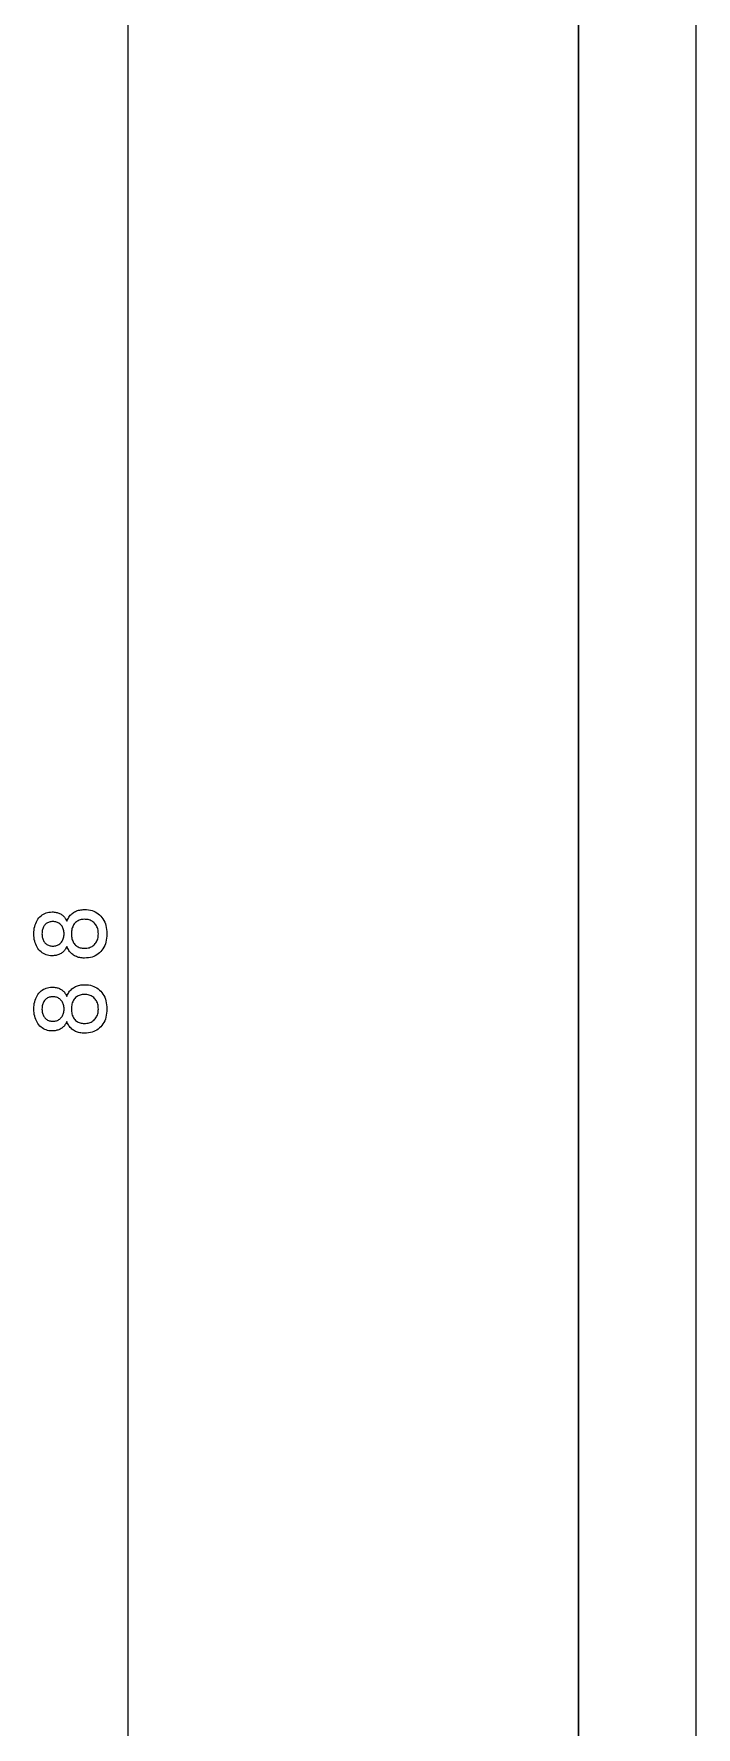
# Model space of a CAD drawing. Extents: x 0 to 297, y 0 to 532.
# Drawn here: x 268.8 to 297, y 270.1 to 342.1 of the extents above; entities that cross this region are included whole.
import ezdxf

# ---------------------------------------------------------------- set-up
doc = ezdxf.new("R2010")
doc.units = 0

msp = doc.modelspace()

# ---------------------------------------------------------------- linework, layer by layer
at = {"color": 7, "lineweight": 13}
for p, q in [((297, 0), (297, 420)), ((272.844, 217.213), (272.844, 387.304))]:
    msp.add_line(p, q, dxfattribs=at)
at = {"color": 7, "lineweight": 30}
msp.add_line((292, 5), (292, 415), dxfattribs=at)
at = {"color": 7, "lineweight": 13}
for points in [[(270.229, 303.32), (270.211, 303.282), (270.19, 303.245), (270.169, 303.21), (270.146, 303.178), (270.122, 303.147), (270.097, 303.118), (270.07, 303.092), (270.042, 303.067), (270.013, 303.044), (269.983, 303.023), (269.951, 303.004), (269.917, 302.988), (269.883, 302.973), (269.846, 302.96), (269.809, 302.949), (269.77, 302.94), (269.729, 302.933), (269.687, 302.928), (269.644, 302.925), (269.599, 302.924), (269.531, 302.927), (269.467, 302.934), (269.404, 302.947), (269.345, 302.965), (269.287, 302.989), (269.233, 303.017), (269.181, 303.051), (269.131, 303.089), (269.085, 303.133), (269.04, 303.182), (268.999, 303.236), (268.963, 303.292), (268.931, 303.351), (268.903, 303.414), (268.879, 303.48), (268.86, 303.549), (268.845, 303.621), (268.834, 303.696), (268.827, 303.774), (268.825, 303.856), (268.827, 303.938), (268.834, 304.016), (268.845, 304.092), (268.86, 304.164), (268.879, 304.233), (268.903, 304.299), (268.931, 304.361), (268.963, 304.421), (268.999, 304.477), (269.04, 304.53), (269.085, 304.578), (269.131, 304.622), (269.181, 304.66), (269.233, 304.693), (269.287, 304.722), (269.345, 304.745), (269.404, 304.763), (269.467, 304.775), (269.531, 304.783), (269.599, 304.786), (269.644, 304.785), (269.688, 304.782), (269.73, 304.777), (269.771, 304.77), (269.81, 304.761), (269.848, 304.751), (269.885, 304.738), (269.919, 304.724), (269.953, 304.707), (269.985, 304.689), (270.015, 304.668), (270.044, 304.646), (270.072, 304.621), (270.099, 304.595), (270.124, 304.566), (270.148, 304.535), (270.17, 304.502), (270.191, 304.467), (270.211, 304.43), (270.229, 304.391), (270.249, 304.44), (270.27, 304.485), (270.294, 304.529), (270.319, 304.569), (270.347, 304.608), (270.376, 304.644), (270.408, 304.677), (270.441, 304.708), (270.477, 304.737), (270.514, 304.764), (270.553, 304.787), (270.594, 304.809), (270.637, 304.828), (270.681, 304.844), (270.727, 304.858), (270.775, 304.869), (270.825, 304.878), (270.876, 304.884), (270.929, 304.888), (270.984, 304.889), (271.069, 304.886), (271.15, 304.878), (271.228, 304.864), (271.302, 304.844), (271.372, 304.819), (271.44, 304.788), (271.503, 304.752), (271.564, 304.71), (271.62, 304.663), (271.673, 304.61), (271.722, 304.552), (271.766, 304.49), (271.805, 304.424), (271.838, 304.355), (271.866, 304.282), (271.889, 304.204), (271.908, 304.123), (271.92, 304.038), (271.928, 303.949), (271.931, 303.856), (271.928, 303.763), (271.92, 303.674), (271.908, 303.589), (271.889, 303.508), (271.866, 303.431), (271.838, 303.357), (271.805, 303.288), (271.766, 303.222), (271.722, 303.161), (271.673, 303.103), (271.62, 303.05), (271.564, 303.003), (271.503, 302.961), (271.44, 302.925), (271.372, 302.895), (271.302, 302.87), (271.228, 302.85), (271.15, 302.836), (271.069, 302.828), (270.984, 302.825), (270.929, 302.826), (270.876, 302.83), (270.825, 302.836), (270.775, 302.845), (270.727, 302.856), (270.681, 302.87), (270.637, 302.886), (270.594, 302.905), (270.553, 302.927), (270.514, 302.95), (270.477, 302.977), (270.441, 303.005), (270.408, 303.036), (270.376, 303.07), (270.347, 303.106), (270.319, 303.144), (270.294, 303.184), (270.27, 303.227), (270.249, 303.273)], [(269.633, 303.335), (269.675, 303.337), (269.715, 303.341), (269.754, 303.348), (269.791, 303.358), (269.827, 303.371), (269.86, 303.386), (269.892, 303.405), (269.923, 303.426), (269.951, 303.45), (269.978, 303.478), (270.003, 303.507), (270.025, 303.538), (270.045, 303.571), (270.062, 303.606), (270.076, 303.643), (270.088, 303.682), (270.097, 303.723), (270.104, 303.765), (270.108, 303.81), (270.109, 303.856), (270.108, 303.903), (270.104, 303.947), (270.097, 303.99), (270.088, 304.031), (270.076, 304.07), (270.062, 304.107), (270.045, 304.142), (270.025, 304.176), (270.003, 304.207), (269.978, 304.236), (269.951, 304.264), (269.923, 304.288), (269.892, 304.309), (269.86, 304.328), (269.827, 304.343), (269.791, 304.356), (269.754, 304.366), (269.715, 304.373), (269.675, 304.377), (269.633, 304.379), (269.591, 304.377), (269.55, 304.373), (269.512, 304.366), (269.475, 304.357), (269.441, 304.344), (269.408, 304.329), (269.377, 304.311), (269.347, 304.29), (269.32, 304.266), (269.294, 304.24), (269.271, 304.211), (269.25, 304.18), (269.231, 304.147), (269.215, 304.111), (269.202, 304.074), (269.191, 304.035), (269.182, 303.993), (269.176, 303.95), (269.172, 303.904), (269.171, 303.856), (269.172, 303.808), (269.176, 303.763), (269.182, 303.72), (269.191, 303.679), (269.202, 303.639), (269.215, 303.602), (269.231, 303.567), (269.25, 303.534), (269.271, 303.503), (269.294, 303.474), (269.32, 303.448), (269.347, 303.424), (269.377, 303.403), (269.408, 303.385), (269.441, 303.37), (269.475, 303.357), (269.512, 303.348), (269.55, 303.341), (269.591, 303.337)], [(270.976, 303.24), (271.029, 303.242), (271.081, 303.247), (271.13, 303.255), (271.176, 303.267), (271.221, 303.282), (271.263, 303.3), (271.303, 303.321), (271.341, 303.346), (271.376, 303.374), (271.409, 303.406), (271.439, 303.44), (271.466, 303.477), (271.49, 303.516), (271.511, 303.557), (271.528, 303.601), (271.543, 303.647), (271.554, 303.696), (271.562, 303.747), (271.566, 303.8), (271.568, 303.856), (271.566, 303.912), (271.562, 303.966), (271.554, 304.017), (271.543, 304.066), (271.528, 304.112), (271.511, 304.156), (271.49, 304.198), (271.466, 304.237), (271.439, 304.274), (271.409, 304.308), (271.376, 304.34), (271.341, 304.368), (271.303, 304.393), (271.263, 304.414), (271.221, 304.432), (271.176, 304.447), (271.13, 304.459), (271.081, 304.467), (271.029, 304.472), (270.976, 304.474), (270.926, 304.472), (270.878, 304.467), (270.832, 304.459), (270.789, 304.447), (270.747, 304.433), (270.708, 304.414), (270.671, 304.393), (270.636, 304.368), (270.603, 304.34), (270.572, 304.309), (270.544, 304.275), (270.518, 304.238), (270.496, 304.199), (270.477, 304.158), (270.46, 304.114), (270.447, 304.067), (270.437, 304.018), (270.429, 303.966), (270.425, 303.912), (270.423, 303.856), (270.425, 303.8), (270.429, 303.746), (270.437, 303.695), (270.447, 303.646), (270.46, 303.6), (270.477, 303.556), (270.496, 303.514), (270.518, 303.475), (270.544, 303.439), (270.572, 303.405), (270.603, 303.374), (270.636, 303.346), (270.671, 303.321), (270.708, 303.3), (270.747, 303.281), (270.789, 303.267), (270.832, 303.255), (270.878, 303.247), (270.926, 303.242)], [(270.229, 300.122), (270.211, 300.084), (270.19, 300.047), (270.169, 300.012), (270.146, 299.98), (270.122, 299.949), (270.097, 299.92), (270.07, 299.893), (270.042, 299.869), (270.013, 299.846), (269.983, 299.825), (269.951, 299.806), (269.917, 299.789), (269.883, 299.774), (269.846, 299.762), (269.809, 299.751), (269.77, 299.742), (269.729, 299.735), (269.687, 299.73), (269.644, 299.727), (269.599, 299.726), (269.531, 299.729), (269.467, 299.736), (269.404, 299.749), (269.345, 299.767), (269.287, 299.79), (269.233, 299.819), (269.181, 299.852), (269.131, 299.891), (269.085, 299.935), (269.04, 299.984), (268.999, 300.037), (268.963, 300.094), (268.931, 300.153), (268.903, 300.216), (268.879, 300.282), (268.86, 300.351), (268.845, 300.423), (268.834, 300.498), (268.827, 300.576), (268.825, 300.658), (268.827, 300.74), (268.834, 300.818), (268.845, 300.894), (268.86, 300.966), (268.879, 301.035), (268.903, 301.101), (268.931, 301.163), (268.963, 301.222), (268.999, 301.279), (269.04, 301.331), (269.085, 301.38), (269.131, 301.424), (269.181, 301.462), (269.233, 301.495), (269.287, 301.523), (269.345, 301.547), (269.404, 301.564), (269.467, 301.577), (269.531, 301.585), (269.599, 301.587), (269.644, 301.587), (269.688, 301.584), (269.73, 301.579), (269.771, 301.572), (269.81, 301.563), (269.848, 301.553), (269.885, 301.54), (269.919, 301.525), (269.953, 301.509), (269.985, 301.491), (270.015, 301.47), (270.044, 301.448), (270.072, 301.423), (270.099, 301.396), (270.124, 301.368), (270.148, 301.337), (270.17, 301.304), (270.191, 301.269), (270.211, 301.232), (270.229, 301.193), (270.249, 301.241), (270.27, 301.287), (270.294, 301.33), (270.319, 301.371), (270.347, 301.41), (270.376, 301.446), (270.408, 301.479), (270.441, 301.51), (270.477, 301.539), (270.514, 301.565), (270.553, 301.589), (270.594, 301.611), (270.637, 301.629), (270.681, 301.646), (270.727, 301.659), (270.775, 301.671), (270.825, 301.68), (270.876, 301.686), (270.929, 301.69), (270.984, 301.691), (271.069, 301.688), (271.15, 301.68), (271.228, 301.666), (271.302, 301.646), (271.372, 301.621), (271.44, 301.59), (271.503, 301.554), (271.564, 301.512), (271.62, 301.465), (271.673, 301.411), (271.722, 301.354), (271.766, 301.292), (271.805, 301.226), (271.838, 301.157), (271.866, 301.083), (271.889, 301.006), (271.908, 300.925), (271.92, 300.84), (271.928, 300.751), (271.931, 300.658), (271.928, 300.565), (271.92, 300.476), (271.908, 300.391), (271.889, 300.31), (271.866, 300.232), (271.838, 300.159), (271.805, 300.09), (271.766, 300.024), (271.722, 299.963), (271.673, 299.905), (271.62, 299.852), (271.564, 299.805), (271.503, 299.763), (271.44, 299.727), (271.372, 299.696), (271.302, 299.671), (271.228, 299.652), (271.15, 299.638), (271.069, 299.63), (270.984, 299.627), (270.929, 299.628), (270.876, 299.632), (270.825, 299.638), (270.775, 299.647), (270.727, 299.658), (270.681, 299.672), (270.637, 299.688), (270.594, 299.707), (270.553, 299.728), (270.514, 299.752), (270.477, 299.779), (270.441, 299.807), (270.408, 299.838), (270.376, 299.872), (270.347, 299.908), (270.319, 299.946), (270.294, 299.986), (270.27, 300.029), (270.249, 300.075)], [(269.633, 300.137), (269.675, 300.138), (269.715, 300.143), (269.754, 300.15), (269.791, 300.16), (269.827, 300.173), (269.86, 300.188), (269.892, 300.207), (269.923, 300.228), (269.951, 300.252), (269.978, 300.279), (270.003, 300.309), (270.025, 300.34), (270.045, 300.373), (270.062, 300.408), (270.076, 300.445), (270.088, 300.484), (270.097, 300.525), (270.104, 300.567), (270.108, 300.611), (270.109, 300.658), (270.108, 300.704), (270.104, 300.749), (270.097, 300.792), (270.088, 300.833), (270.076, 300.872), (270.062, 300.909), (270.045, 300.944), (270.025, 300.978), (270.003, 301.009), (269.978, 301.038), (269.951, 301.065), (269.923, 301.09), (269.892, 301.111), (269.86, 301.129), (269.827, 301.145), (269.791, 301.158), (269.754, 301.168), (269.715, 301.175), (269.675, 301.179), (269.633, 301.181), (269.591, 301.179), (269.55, 301.175), (269.512, 301.168), (269.475, 301.158), (269.441, 301.146), (269.408, 301.131), (269.377, 301.112), (269.347, 301.092), (269.32, 301.068), (269.294, 301.041), (269.271, 301.013), (269.25, 300.982), (269.231, 300.948), (269.215, 300.913), (269.202, 300.876), (269.191, 300.837), (269.182, 300.795), (269.176, 300.751), (269.172, 300.706), (269.171, 300.658), (269.172, 300.61), (269.176, 300.565), (269.182, 300.522), (269.191, 300.48), (269.202, 300.441), (269.215, 300.404), (269.231, 300.369), (269.25, 300.336), (269.271, 300.305), (269.294, 300.276), (269.32, 300.25), (269.347, 300.226), (269.377, 300.205), (269.408, 300.187), (269.441, 300.172), (269.475, 300.159), (269.512, 300.15), (269.55, 300.143), (269.591, 300.138)], [(270.976, 300.042), (271.029, 300.044), (271.081, 300.049), (271.13, 300.057), (271.176, 300.069), (271.221, 300.084), (271.263, 300.102), (271.303, 300.123), (271.341, 300.148), (271.376, 300.176), (271.409, 300.208), (271.439, 300.242), (271.466, 300.279), (271.49, 300.318), (271.511, 300.359), (271.528, 300.403), (271.543, 300.449), (271.554, 300.498), (271.562, 300.549), (271.566, 300.602), (271.568, 300.658), (271.566, 300.714), (271.562, 300.768), (271.554, 300.819), (271.543, 300.868), (271.528, 300.914), (271.511, 300.958), (271.49, 301), (271.466, 301.039), (271.439, 301.076), (271.409, 301.11), (271.376, 301.141), (271.341, 301.17), (271.303, 301.194), (271.263, 301.216), (271.221, 301.234), (271.176, 301.249), (271.13, 301.261), (271.081, 301.269), (271.029, 301.274), (270.976, 301.275), (270.926, 301.274), (270.878, 301.269), (270.832, 301.261), (270.789, 301.249), (270.747, 301.234), (270.708, 301.216), (270.671, 301.195), (270.636, 301.17), (270.603, 301.142), (270.572, 301.111), (270.544, 301.077), (270.518, 301.04), (270.496, 301.001), (270.477, 300.96), (270.46, 300.915), (270.447, 300.869), (270.437, 300.82), (270.429, 300.768), (270.425, 300.714), (270.423, 300.658), (270.425, 300.602), (270.429, 300.548), (270.437, 300.497), (270.447, 300.448), (270.46, 300.402), (270.477, 300.358), (270.496, 300.316), (270.518, 300.277), (270.544, 300.241), (270.572, 300.207), (270.603, 300.175), (270.636, 300.147), (270.671, 300.123), (270.708, 300.101), (270.747, 300.083), (270.789, 300.068), (270.832, 300.057), (270.878, 300.049), (270.926, 300.044)]]:
    msp.add_lwpolyline(points, close=True, dxfattribs=at)

doc.saveas('drawing.dxf')
